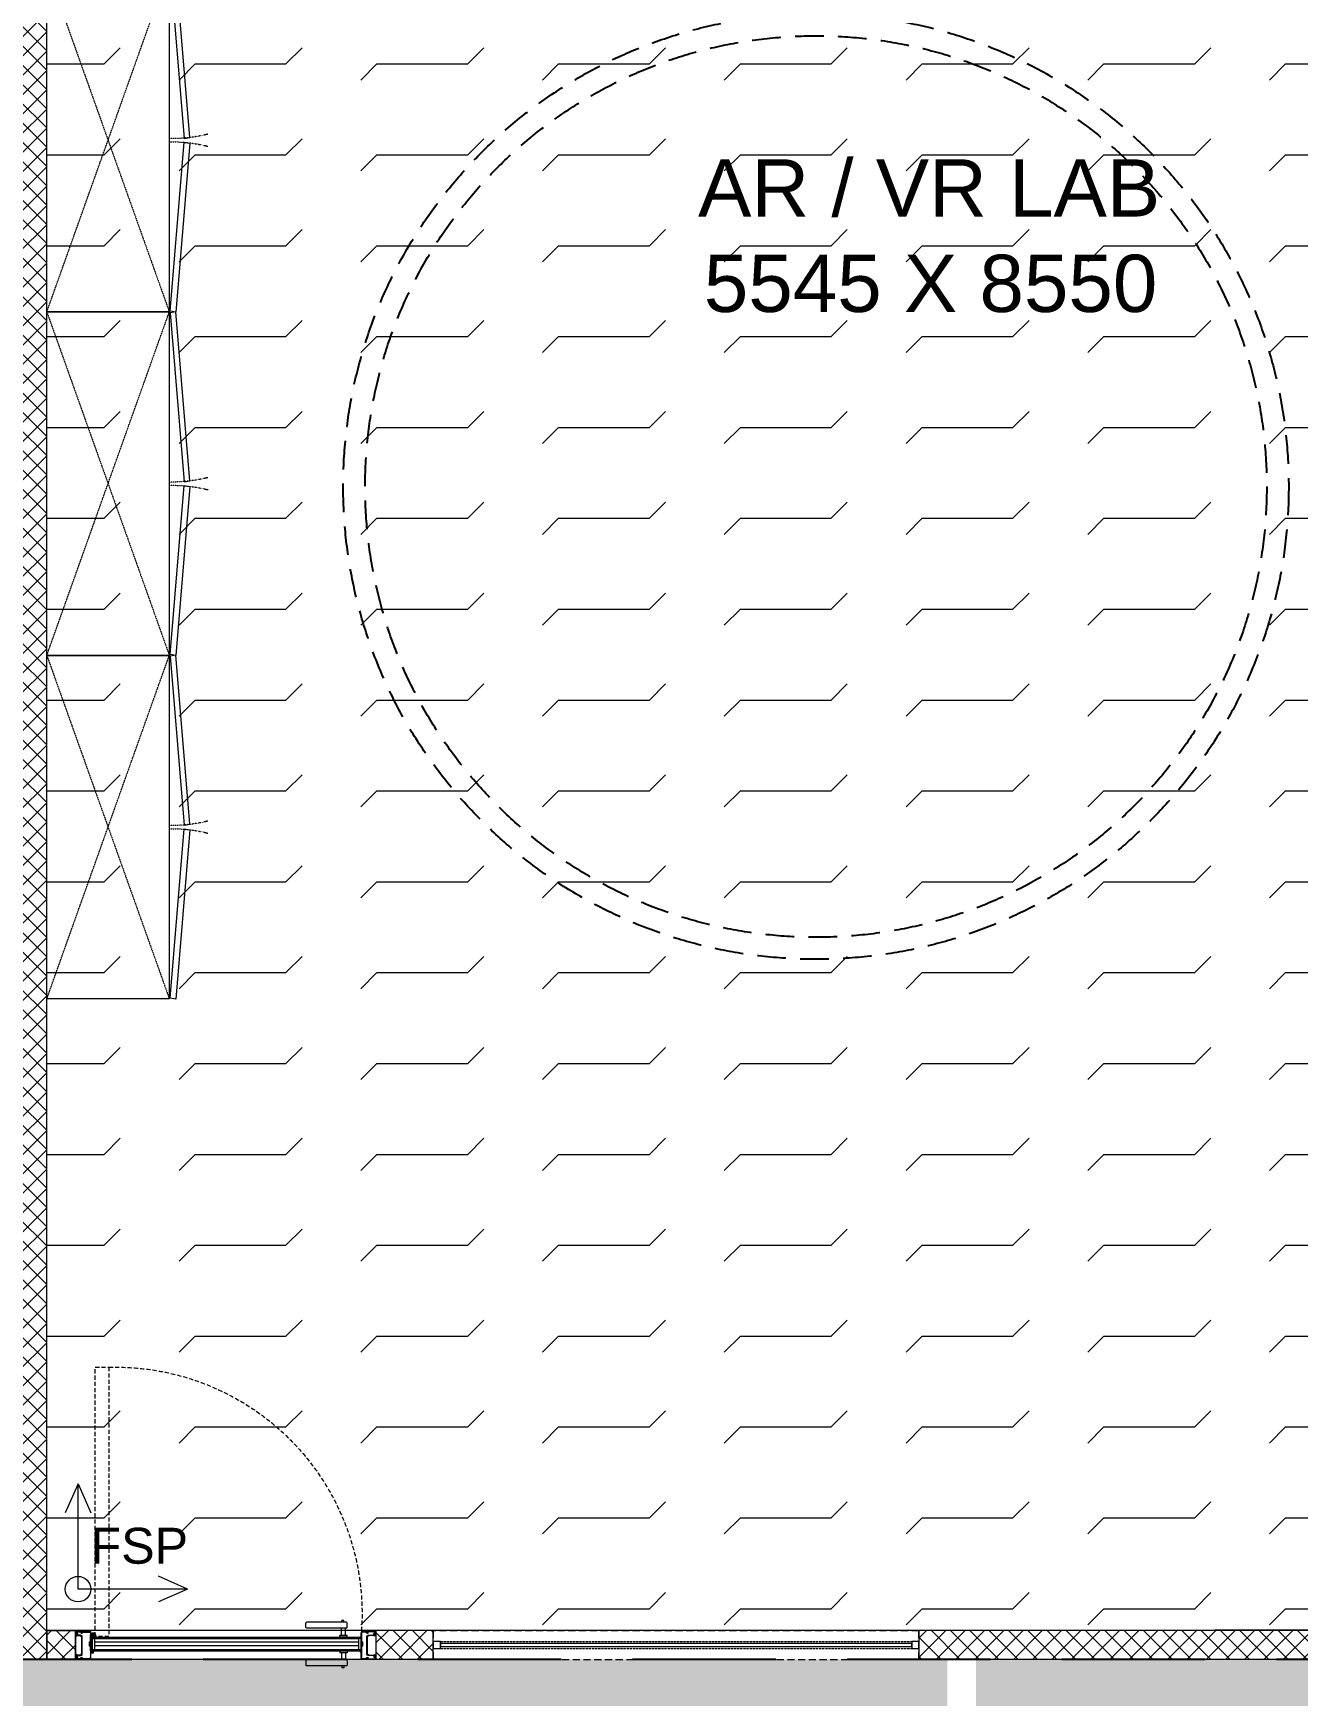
# Model space of a CAD drawing. Header units: millimetres. Extents: x 2335845 to 2509607, y 289014 to 361737.
# Drawn here: x 2386197 to 2390615, y 332884 to 338693 of the extents above; entities that cross this region are included whole.
import ezdxf

# ---------------------------------------------------------------- set-up
doc = ezdxf.new("R2010")
doc.units = ezdxf.units.MM
for name, pattern in [('DASHED', [0.75, 0.5, -0.25]), ('HIDDEN', [0.375, 0.25, -0.125]), ('HIDDEN2', [0.1875, 0.125, -0.0625])]:
    doc.linetypes.add(name, pattern=pattern)
for name, color, linetype, lineweight in [('1-fur', 8, 'Continuous', 0), ('A-DOOR-FULL', 40, 'Continuous', 18), ('A-FURN-MODULAR-', 6, 'Continuous', 9), ('AI-FURN', 7, 'Continuous', 20), ('AR_01_PARTITION FULL HT', 2, 'Continuous', 25), ('IN-DOOR', 8, 'Continuous', 0), ('IN-PRTN-FULL', 30, 'Continuous', 20), ('IN-PRTN-HATCH', 8, 'Continuous', 5), ('SWA- GLASS PARTITION', 8, 'Continuous', 5), ('SWA-GLASS', 140, 'Continuous', 9), ('SWA-METAL', 165, 'Continuous', 9), ('TOA-FL-CPT-1', 8, 'Continuous', 5), ('TOA-FL-CPT-5', 8, 'Continuous', 5), ('TOA-FL-FSP', 8, 'Continuous', 20)]:
    doc.layers.add(name, color=color, linetype=linetype, lineweight=lineweight)
doc.layers.add('FLOOR MARK', color=7, linetype='Continuous')
doc.layers.add('TEXT', color=250, linetype='Continuous')
doc.styles.add('ARIAL', font='arial.ttf')
doc.styles.get("Standard").update_dxf_attribs({"font": 'arial.ttf'})

# ---------------------------------------------------------------- blocks, each defined once
blk = doc.blocks.new('sdfff')
at = {"layer": 'AI-FURN', "color": 8, "linetype": 'HIDDEN', "ltscale": 0.1}
for p, q in [((1431068.8, 716788.7), (1429868.8, 716360.7)), ((1429868.8, 716788.7), (1431068.8, 716360.7))]:
    blk.add_line(p, q, dxfattribs=at)
at = {"layer": 'AI-FURN'}
blk.add_lwpolyline([(1431068.8, 716788.7), (1429868.8, 716788.7), (1429868.8, 716360.7), (1431068.8, 716360.7)], close=True, dxfattribs=at)
at = {"layer": 'AI-FURN', "color": 1}
for points in [[(1429871.5, 716358.3), (1430462.3, 716308.6), (1430458.9, 716288.9), (1429868.1, 716338.5)], [(1431066.2, 716358.3), (1430475.4, 716308.6), (1430478.8, 716288.9), (1431069.6, 716338.5)]]:
    blk.add_lwpolyline(points, close=True, dxfattribs=at)
at = {"layer": 'AI-FURN', "color": 8, "linetype": 'HIDDEN', "ltscale": 0.1}
for centre, start, end in [((1429935.1, 716353.1), 346.04236, 0.82722), ((1431002.6, 716353.1), 179.17278, 193.95764)]:
    blk.add_arc(centre, 528.2, start, end, dxfattribs=at)
blk = doc.blocks.new('A$C1A684713')
at = {"layer": 'TOA-FL-FSP', "color": 10, "linetype": 'Continuous', "elevation": 0}
for points in [[(0.91, 8.35), (0, 6.31)], [(0.91, 8.35), (0, 6.31)], [(0.91, 8.35), (1.82, 6.31)], [(0.91, 8.35), (1.82, 6.31)], [(8.65, 0.91), (0.91, 0.91), (0.91, 8.35)], [(8.65, 0.91), (6.61, 1.82)], [(8.65, 0.91), (6.61, 0)]]:
    blk.add_lwpolyline(points, dxfattribs=at)
at = {"layer": 'TOA-FL-FSP', "color": 10, "linetype": 'Continuous'}
blk.add_circle((0.91, 0.91, 0), 0.902, dxfattribs=at)
at = {"layer": 'TOA-FL-FSP', "color": 10, "insert": (1.79, 5.25, 0), "char_height": 2.542, "width": 4.6087, "attachment_point": 1, "style": 'ARIAL'}
blk.add_mtext('FSP', dxfattribs=at)
blk = doc.blocks.new('rub1')
at = {"lineweight": 20}
h = blk.add_hatch(color=8, dxfattribs=at)
h.paths.add_polyline_path([(285.1, 663.6), (284.4, 663.6, 0.06789), (284.3, 663.1), (284, 663.1), (284, 663.6), (283.7, 663.6), (283.7, 662.4), (284, 662.4), (284, 662.9), (284.3, 662.9, 0.066804), (284.4, 662.3), (285.1, 662.3, 0.299446), (285.5, 662.9), (285.5, 663.1, 0.299446)])
h.paths.add_polyline_path([(285.4, 663.1), (285.4, 662.9, -0.365226), (285, 662.5), (284.6, 662.5, -0.12053), (284.6, 663.5), (285, 663.5, -0.209232)], flags=16)
at = {"layer": '1-fur', "color": 8, "lineweight": 20}
for p, q in [((284.4, 663.6), (285.1, 663.6)), ((284.4, 662.3), (285.1, 662.3)), ((284.6, 663.5), (285, 663.5)), ((284.6, 662.5), (285, 662.5)), ((285.4, 663.1), (285.4, 662.9)), ((285.5, 663.1), (285.5, 662.9))]:
    blk.add_line(p, q, dxfattribs=at)
for points in [[(284, 662.9), (284, 662.4), (283.7, 662.4), (283.7, 663.6), (284, 663.6), (284, 663.1)], [(284.3, 663.1), (284, 663.1)], [(284, 662.9), (284.3, 662.9)]]:
    blk.add_lwpolyline(points, dxfattribs=at)
for centre, radius, start, end in [((286.3, 663), 1.99, 160.4255, 175.9608), ((286.3, 663), 1.99, 182.636, 197.9236), ((286.5, 663), 1.99, 165.4708, 192.9616), ((284.8, 662.9), 0.623, 16.2565, 63.5269), ((285, 662.9), 0.413, 282.3178, 2.5719), ((284.9, 663), 0.623, 3.1317, 69.8122), ((284.9, 662.9), 0.623, 290.1878, 356.8683)]:
    blk.add_arc(centre, radius, start, end, dxfattribs=at)
blk = doc.blocks.new('*U695')
at = {"layer": 'IN-DOOR', "color": 8, "ltscale": 2}
for p, q in [((-32.56, 3.81), (-32.56, 4.31)), ((-32.45, 4.42), (-27.72, 4.42)), ((-32.13, 4.42), (-32.13, 4.64)), ((-32.13, 4.64), (-31.89, 4.64)), ((-31.89, 4.42), (-31.89, 4.64)), ((-27.61, 3.81), (-27.61, 4.31)), ((-36, 3.3), (-36, 0)), ((-36, 3.29), (-36, 2.86)), ((-34.92, 3.3), (-35.99, 3.3)), ((-35.98, 2.84), (-35.92, 2.84)), ((-35.96, 3.17), (-35.96, 3.25)), ((-35.95, 3.26), (-34.97, 3.26)), ((-35.91, 2.83), (-35.91, 2.79)), ((-35.9, 2.78), (-35.83, 2.76)), ((-35.82, 2.77), (-35.86, 2.83)), ((-35.85, 2.84), (-35.11, 2.84)), ((-35.09, 2.88), (-35.81, 2.88)), ((-35.09, 2.82), (-35.11, 2.77)), ((-35.09, 2.76), (-34.98, 2.76)), ((-35.04, 2.83), (-35.04, 2.83)), ((-34.93, 2.81), (-35.02, 2.81)), ((-34.96, 3.25), (-34.96, 3.2)), ((-34.96, 2.74), (-34.96, 1.81)), ((-34.94, 3.18), (-34.94, 3.18)), ((-34.91, 3.21), (-34.91, 3.29)), ((-34.91, 0.51), (-34.91, 2.79)), ((-32.56, 2.62), (-32.56, 2.84)), ((-32.56, 2.84), (-31.66, 2.84)), ((-32.56, 2.62), (-31.66, 2.62)), ((-32.45, 3.7), (-27.72, 3.7)), ((-32.34, 2.84), (-32.34, 3.7)), ((-31.87, 2.84), (-31.87, 3.7)), ((-31.66, 2.62), (-31.66, 2.84)), ((-0.79, 3.21), (-0.79, 3.29)), ((-0.79, 0.51), (-0.79, 2.79)), ((-0.78, 3.3), (-0.01, 3.3)), ((-0.77, 2.81), (-0.68, 2.81)), ((-0.76, 3.18), (-0.76, 3.18)), ((-0.75, 3.25), (-0.75, 3.2)), ((-0.74, 2.74), (-0.74, 1.81)), ((-0.05, 3.26), (-0.73, 3.26)), ((-0.61, 2.76), (-0.72, 2.76)), ((-0.67, 2.83), (-0.67, 2.83)), ((-0.62, 2.82), (-0.59, 2.77)), ((-0.61, 2.88), (-0.19, 2.88)), ((-0.15, 2.84), (-0.6, 2.84)), ((-0.18, 2.77), (-0.14, 2.83)), ((-0.1, 2.78), (-0.17, 2.76)), ((-0.09, 2.83), (-0.09, 2.79)), ((-0.02, 2.84), (-0.08, 2.84)), ((-0.04, 3.17), (-0.04, 3.25)), ((0, 3.3), (0, 0)), ((0, 3.29), (0, 2.86)), ((-36, 0.44), (-36, 0.01)), ((-35.99, 0), (-34.92, 0)), ((-35.92, 0.46), (-35.98, 0.46)), ((-35.96, 0.05), (-35.96, 0.13)), ((-34.97, 0.04), (-35.95, 0.04)), ((-35.91, 0.5), (-35.91, 0.47)), ((-35.83, 0.54), (-35.9, 0.51)), ((-35.86, 0.47), (-35.82, 0.53)), ((-35.11, 0.46), (-35.85, 0.46)), ((-35.81, 0.42), (-35.09, 0.42)), ((-35.11, 0.52), (-35.09, 0.48)), ((-34.98, 0.54), (-35.09, 0.54)), ((-35.04, 0.47), (-35.04, 0.47)), ((-35.03, 0.2), (-35.03, 0.14)), ((-35.02, 0.49), (-34.93, 0.49)), ((-35.01, 0.22), (-35.01, 0.22)), ((-35.01, 0.12), (-34.93, 0.12)), ((-34.98, 0.18), (-34.99, 0.2)), ((-34.96, 1.81), (-34.97, 1.8)), ((-34.97, 1.8), (-34.96, 1.79)), ((-34.96, 1.79), (-34.96, 0.56)), ((-34.93, 0.16), (-34.96, 0.16)), ((-34.96, 0.1), (-34.96, 0.05)), ((-34.94, 0.12), (-34.94, 0.12)), ((-34.88, 0.19), (-34.92, 0.17)), ((-34.91, 0.1), (-34.91, 0.02)), ((-34.91, 0.01), (-34.91, 0.09)), ((-34.89, 0), (-34.2, 0)), ((-34.87, 0.08), (-34.85, 0.18)), ((-34.83, 0.06), (-34.85, 0.06)), ((-34.81, 0.05), (-34.82, 0.07)), ((-34.79, 0.07), (-34.8, 0.05)), ((-34.3, 0.06), (-34.77, 0.06)), ((-34.2, 0.81), (-34.2, 0)), ((-32.56, 0.98), (-32.56, 0.77)), ((-32.56, 0.98), (-31.66, 0.98)), ((-32.56, 0.77), (-31.66, 0.77)), ((-32.34, 0.77), (-32.34, -0.1)), ((-31.87, 0.77), (-31.87, -0.1)), ((-31.66, 0.98), (-31.66, 0.77)), ((-1.8, 0), (-1.8, 0.1)), ((-0.81, 0), (-1.8, 0)), ((-1.76, 0.06), (-1.65, 0.06)), ((-1.63, 0.07), (-1.62, 0.05)), ((-1.61, 0.05), (-0.88, 0.07)), ((-0.87, 0.06), (-0.86, 0.06)), ((-0.84, 0.08), (-0.85, 0.18)), ((-0.82, 0.19), (-0.79, 0.17)), ((-0.79, 0.1), (-0.79, 0.02)), ((-0.79, 0.01), (-0.79, 0.09)), ((-0.78, 0.16), (-0.74, 0.16)), ((-0.01, 0), (-0.78, 0)), ((-0.68, 0.49), (-0.77, 0.49)), ((-0.69, 0.12), (-0.77, 0.12)), ((-0.76, 0.12), (-0.76, 0.12)), ((-0.75, 0.1), (-0.75, 0.05)), ((-0.74, 1.81), (-0.73, 1.8)), ((-0.73, 1.8), (-0.74, 1.79)), ((-0.74, 1.79), (-0.74, 0.56)), ((-0.73, 0.04), (-0.05, 0.04)), ((-0.72, 0.54), (-0.62, 0.54)), ((-0.72, 0.18), (-0.71, 0.2)), ((-0.69, 0.22), (-0.69, 0.22)), ((-0.68, 0.2), (-0.68, 0.14)), ((-0.67, 0.47), (-0.67, 0.47)), ((-0.6, 0.52), (-0.62, 0.48)), ((-0.19, 0.42), (-0.61, 0.42)), ((-0.6, 0.46), (-0.15, 0.46)), ((-0.14, 0.47), (-0.18, 0.53)), ((-0.17, 0.54), (-0.1, 0.51)), ((-0.09, 0.5), (-0.09, 0.47)), ((-0.08, 0.46), (-0.02, 0.46)), ((-0.04, 0.05), (-0.04, 0.13)), ((0, 0.44), (0, 0.01)), ((-32.56, -0.21), (-32.56, -0.71)), ((-32.45, -0.1), (-27.72, -0.1)), ((-32.45, -0.82), (-27.72, -0.82)), ((-32.13, -0.82), (-32.13, -1.03)), ((-32.13, -1.03), (-31.89, -1.03)), ((-31.89, -0.82), (-31.89, -1.03)), ((-27.61, -0.21), (-27.61, -0.71))]:
    blk.add_line(p, q, dxfattribs=at)
at = {"layer": 'IN-DOOR', "color": 8, "ltscale": 3}
for p, q in [((-35.03, 3.16), (-35.03, 3.09)), ((-34.93, 3.18), (-35.01, 3.18)), ((-35.01, 3.08), (-35.01, 3.08)), ((-35, 3.09), (-34.98, 3.12)), ((-34.96, 3.13), (-34.93, 3.13)), ((-34.92, 3.13), (-34.9, 3.11)), ((-34.91, 3.28), (-34.91, 3.2)), ((-34.21, 3.3), (-34.89, 3.3)), ((-34.87, 3.12), (-34.87, 3.22)), ((-34.85, 3.24), (-34.83, 3.24)), ((-34.82, 3.23), (-34.81, 3.24)), ((-34.8, 3.24), (-34.79, 3.23)), ((-34.77, 3.24), (-34.3, 3.24)), ((-34.4, 2.03), (-34.4, 1.57)), ((-34.3, 2.07), (-34.36, 2.07)), ((-34.31, 2), (-34.23, 1.98)), ((-34.26, 2.56), (-34.27, 2.55)), ((-34.27, 2.55), (-34.26, 2.54)), ((-34.26, 3.2), (-34.26, 2.56)), ((-34.26, 2.54), (-34.26, 2.11)), ((-34.21, 2), (-34.21, 3.14)), ((-34.21, 0.91), (-34.21, 2.7)), ((-1.85, 2), (-1.85, 3.3)), ((-1.85, 3.3), (-0.81, 3.3)), ((-1.85, 0.91), (-1.85, 2.86)), ((-1.75, 2), (-1.83, 1.98)), ((-1.8, 3.2), (-1.8, 3.17)), ((-1.8, 3.17), (-1.79, 3.16)), ((-1.79, 3.16), (-1.8, 3.15)), ((-1.8, 3.15), (-1.8, 2.11)), ((-1.65, 3.24), (-1.76, 3.24)), ((-1.76, 2.07), (-1.7, 2.07)), ((-1.66, 2.03), (-1.66, 1.57)), ((-1.62, 3.24), (-1.63, 3.23)), ((-0.88, 3.23), (-1.61, 3.24)), ((-0.86, 3.24), (-0.87, 3.24)), ((-0.84, 3.12), (-0.84, 3.22)), ((-0.79, 3.13), (-0.81, 3.11)), ((-0.79, 3.28), (-0.79, 3.2)), ((-0.74, 3.13), (-0.78, 3.13)), ((-0.77, 3.18), (-0.69, 3.18)), ((-0.71, 3.09), (-0.72, 3.12)), ((-0.69, 3.08), (-0.7, 3.08)), ((-0.68, 3.16), (-0.68, 3.09)), ((-34.35, 1.53), (-34.3, 1.53)), ((-34.34, 1.83), (-34.34, 1.99)), ((-34.34, 1.61), (-34.34, 1.77)), ((-34.23, 1.62), (-34.31, 1.6)), ((-34.27, 1.04), (-34.28, 1.03)), ((-34.28, 1.01), (-34.27, 1)), ((-34.26, 1.49), (-34.26, 1.05)), ((-34.26, 0.99), (-34.26, 0.1)), ((-34.21, 0.82), (-34.21, 0.85)), ((-34.17, 0.89), (-34.2, 0.9)), ((-34.2, 0.86), (-34.17, 0.84)), ((-2.16, 0.77), (-2.16, 0.88)), ((-2.14, 0.9), (-2.08, 0.88)), ((-1.8, 0.75), (-2.14, 0.75)), ((-2.11, 0.85), (-2.11, 0.82)), ((-2.08, 0.84), (-2.1, 0.86)), ((-2.1, 0.81), (-1.86, 0.81)), ((-1.89, 0.89), (-1.86, 0.9)), ((-1.86, 0.86), (-1.89, 0.84)), ((-1.85, 0.82), (-1.85, 0.85)), ((-1.83, 1.62), (-1.75, 1.6)), ((-1.8, 1.49), (-1.8, 1.05)), ((-1.8, 0.99), (-1.8, 0.1)), ((-1.79, 1.04), (-1.79, 1.03)), ((-1.79, 1.01), (-1.79, 1)), ((-1.71, 1.53), (-1.76, 1.53)), ((-1.72, 1.83), (-1.72, 1.99)), ((-1.72, 1.61), (-1.72, 1.77))]:
    blk.add_line(p, q, dxfattribs=at)
at = {"layer": 'IN-DOOR', "color": 8, "linetype": 'DASHED'}
blk.add_lwpolyline([(-2.36, 2.73), (-2.36, 34.98), (-4, 34.98), (-4, 2.73)], close=True, dxfattribs=at)
at = {"layer": 'IN-DOOR', "color": 8}
for points in [[(-2.07, 2.62), (-34.21, 2.62), (-34.21, 2.49), (-2.07, 2.49)], [(-2.07, 2.49), (-33.9, 2.49), (-33.9, 1.11), (-2.07, 1.11)], [(-2.07, 0.98), (-34.21, 0.98), (-34.21, 1.11), (-2.07, 1.11)]]:
    blk.add_lwpolyline(points, dxfattribs=at)
for points in [[(-34.21, 2.49), (-33.9, 2.49), (-33.9, 1.11), (-34.21, 1.11)], [(-1.96, 2.49), (-2.28, 2.49), (-2.28, 1.11), (-1.96, 1.11)]]:
    blk.add_lwpolyline(points, close=True, dxfattribs=at)
at = {"layer": 'IN-DOOR', "color": 5}
for points in [[(-33.9, 2.02), (-2.28, 2.02)], [(-33.9, 1.58), (-2.28, 1.58)]]:
    blk.add_lwpolyline(points, dxfattribs=at)
at = {"layer": 'IN-DOOR', "color": 8, "linetype": 'Continuous', "lineweight": 25}
for points in [[(-1.95, 0.99), (-1.86, 0.99, 0.414214), (-1.85, 1), (-1.85, 2.87, 3.112272), (-2.02, 2.63, -0.513651), (-1.96, 2.59), (-1.96, 1, 0.414214)], [(-2.24, 2.77, 0.414214), (-2.22, 2.77), (-2.2, 2.77, 0.307235), (-2.05, 2.75), (-2.03, 2.73, 0.414214), (-2.02, 2.73), (-1.95, 2.81, 0.414214), (-1.96, 2.82), (-1.97, 2.84, 0.307235), (-2.02, 2.98), (-2.02, 3.01, 0.414214), (-2.03, 3.02), (-2.13, 3.04, 0.414214), (-2.14, 3.03), (-2.14, 3.01, 0.307235), (-2.24, 2.89), (-2.26, 2.88, 0.414214), (-2.27, 2.87)]]:
    blk.add_lwpolyline(points, format="xyb", close=True, dxfattribs=at)
at = {"layer": 'IN-DOOR', "color": 8, "linetype": 'DASHED'}
blk.add_arc((-4.8, 5.45), 29.53, 88.4446, 185.2074, dxfattribs=at)
at = {"layer": 'IN-DOOR', "color": 8, "ltscale": 2}
for centre, radius, start, end in [((-32.45, 4.31), 0.108, 90, 180), ((-27.72, 4.31), 0.108, 360, 90), ((-35.99, 3.29), 0.0108, 90, 180), ((-35.98, 2.86), 0.018, 180, 270), ((-35.95, 3.25), 0.0108, 90, 180), ((-35.93, 3.17), 0.0288, 180, 293.5782), ((-35.84, 2.8), 0.353, 84.9915, 103.4121), ((-35.92, 2.83), 0.0108, 360, 90), ((-35.9, 2.79), 0.0108, 180, 250), ((-35.82, 3.04), 0.0648, 81.2602, 348.7398), ((-35.85, 2.83), 0.0108, 90, 200), ((-35.81, 2.91), 0.0288, 115.8419, 270), ((-35.83, 2.77), 0.0108, 250, 20), ((-35.81, 3.13), 0.0252, 261.2602, 81.2602), ((-35.88, 3.13), 0.204, 286.1738, 325.757), ((-35.74, 3.02), 0.0252, 348.7398, 168.7398), ((-35.11, 2.82), 0.018, 360, 90), ((-35.09, 2.77), 0.018, 180, 270), ((-35.09, 2.83), 0.054, 360, 90), ((-35.02, 2.83), 0.018, 180, 270), ((-34.98, 2.74), 0.018, 360, 90), ((-34.97, 3.25), 0.0108, 360, 90), ((-34.94, 3.2), 0.018, 180, 270), ((-34.94, 3.21), 0.0288, 270, 360), ((-34.93, 2.79), 0.018, 360, 90), ((-34.92, 3.29), 0.0108, 360, 90), ((-32.45, 3.81), 0.108, 180, 270), ((-27.72, 3.81), 0.108, 270, 360), ((-0.78, 3.29), 0.0108, 90, 180), ((-0.76, 3.21), 0.0288, 180, 270), ((-0.77, 2.79), 0.018, 90, 180), ((-0.76, 3.2), 0.018, 270, 360), ((-0.73, 3.25), 0.0108, 90, 180), ((-0.72, 2.74), 0.018, 90, 180), ((-0.68, 2.83), 0.018, 270, 360), ((-0.61, 2.83), 0.054, 90, 180), ((-0.6, 2.82), 0.018, 90, 180), ((-0.61, 2.77), 0.018, 270, 360), ((-0.26, 3.02), 0.0252, 11.2602, 191.2602), ((-0.12, 3.13), 0.204, 214.243, 253.8262), ((-0.18, 3.04), 0.0648, 191.2602, 98.7398), ((-0.19, 3.13), 0.0252, 98.7398, 278.7398), ((-0.16, 2.8), 0.353, 76.5878, 95.0085), ((-0.19, 2.91), 0.0288, 270, 64.158), ((-0.17, 2.77), 0.0108, 160, 290), ((-0.15, 2.83), 0.0108, 340, 90), ((-0.1, 2.79), 0.0108, 290, 360), ((-0.08, 2.83), 0.0108, 90, 180), ((-0.07, 3.17), 0.0288, 246.4218, 360), ((-0.05, 3.25), 0.0108, 360, 90), ((-0.02, 2.86), 0.018, 270, 360), ((-0.01, 3.29), 0.0108, 360, 90), ((-35.98, 0.44), 0.018, 90, 180), ((-35.99, 0.01), 0.0108, 180, 270), ((-35.93, 0.13), 0.0288, 66.4218, 180), ((-35.95, 0.05), 0.0108, 180, 270), ((-35.92, 0.47), 0.0108, 270, 360), ((-35.85, 0.41), 0.27, 254.6491, 275.7262), ((-35.9, 0.5), 0.0108, 110, 180), ((-35.84, 0.26), 0.0648, 11.2602, 278.7398), ((-35.85, 0.47), 0.0108, 160, 270), ((-35.81, 0.39), 0.0288, 90, 244.158), ((-35.83, 0.53), 0.0108, 340, 110), ((-35.83, 0.17), 0.0252, 278.7398, 98.7398), ((-35.88, 0.2), 0.173, 28.706, 71.7459), ((-35.75, 0.28), 0.0252, 191.2602, 11.2602), ((-35.09, 0.52), 0.018, 90, 180), ((-35.11, 0.48), 0.018, 270, 360), ((-35.09, 0.47), 0.054, 270, 360), ((-35.02, 0.47), 0.018, 90, 180), ((-35.01, 0.2), 0.018, 90, 180), ((-35.01, 0.14), 0.018, 180, 270), ((-35.01, 0.2), 0.018, 360, 90), ((-34.98, 0.56), 0.018, 270, 360), ((-34.96, 0.18), 0.018, 180, 270), ((-34.97, 0.05), 0.0108, 270, 360), ((-34.94, 0.1), 0.018, 90, 180), ((-34.94, 0.09), 0.0288, 360, 90), ((-34.93, 0.51), 0.018, 270, 360), ((-34.93, 0.18), 0.018, 270, 315), ((-34.93, 0.1), 0.018, 360, 90), ((-34.92, 0.01), 0.0108, 270, 360), ((-34.89, 0.02), 0.018, 180, 270), ((-34.87, 0.18), 0.018, 360, 135), ((-34.85, 0.08), 0.018, 180, 270), ((-34.83, 0.08), 0.018, 270, 315), ((-34.8, 0.04), 0.0108, 45, 135), ((-34.77, 0.08), 0.018, 225, 270), ((-34.3, 0.1), 0.036, 270, 360), ((-1.76, 0.1), 0.036, 180, 270), ((-1.65, 0.08), 0.018, 270, 315), ((-1.62, 0.04), 0.0108, 45, 135), ((-0.87, 0.08), 0.018, 225, 270), ((-0.86, 0.08), 0.018, 270, 360), ((-0.84, 0.18), 0.018, 45, 180), ((-0.81, 0.02), 0.018, 270, 360), ((-0.77, 0.51), 0.018, 180, 270), ((-0.78, 0.18), 0.018, 225, 270), ((-0.76, 0.09), 0.0288, 90, 180), ((-0.77, 0.1), 0.018, 90, 180), ((-0.78, 0.01), 0.0108, 180, 270), ((-0.76, 0.1), 0.018, 360, 90), ((-0.73, 0.05), 0.0108, 180, 270), ((-0.72, 0.56), 0.018, 180, 270), ((-0.74, 0.18), 0.018, 270, 360), ((-0.69, 0.2), 0.018, 90, 180), ((-0.69, 0.2), 0.018, 360, 90), ((-0.69, 0.14), 0.018, 270, 360), ((-0.68, 0.47), 0.018, 360, 90), ((-0.61, 0.47), 0.054, 180, 270), ((-0.62, 0.52), 0.018, 360, 90), ((-0.6, 0.48), 0.018, 180, 270), ((-0.12, 0.2), 0.173, 108.254, 151.294), ((-0.25, 0.28), 0.0252, 168.7398, 348.7398), ((-0.16, 0.26), 0.0648, 261.2602, 168.7398), ((-0.17, 0.17), 0.0252, 81.2602, 261.2602), ((-0.19, 0.39), 0.0288, 295.8419, 90), ((-0.17, 0.53), 0.0108, 70, 200), ((-0.15, 0.41), 0.27, 264.2737, 285.3508), ((-0.15, 0.47), 0.0108, 270, 20), ((-0.1, 0.5), 0.0108, 360, 70), ((-0.08, 0.47), 0.0108, 180, 270), ((-0.07, 0.13), 0.0288, 360, 113.5782), ((-0.05, 0.05), 0.0108, 270, 360), ((-0.02, 0.44), 0.018, 360, 90), ((-0.01, 0.01), 0.0108, 270, 360), ((-32.45, -0.21), 0.108, 90, 180), ((-32.45, -0.71), 0.108, 180, 270), ((-27.72, -0.21), 0.108, 360, 90), ((-27.72, -0.71), 0.108, 270, 360)]:
    blk.add_arc(centre, radius, start, end, dxfattribs=at)
at = {"layer": 'IN-DOOR', "color": 8, "ltscale": 3}
for centre, radius, start, end in [((-35.01, 3.16), 0.018, 90, 180), ((-35.01, 3.09), 0.018, 180, 270), ((-35.01, 3.09), 0.0126, 277.0353, 26.015), ((-34.96, 3.12), 0.018, 90, 180), ((-34.93, 3.2), 0.018, 270, 360), ((-34.93, 3.12), 0.018, 45, 90), ((-34.89, 3.28), 0.018, 90, 180), ((-34.88, 3.12), 0.018, 225, 360), ((-34.85, 3.22), 0.018, 90, 180), ((-34.83, 3.22), 0.018, 45, 90), ((-34.8, 3.25), 0.0108, 225, 315), ((-34.77, 3.22), 0.018, 90, 135), ((-34.36, 2.03), 0.036, 90, 180), ((-34.32, 1.99), 0.018, 75.8258, 180), ((-34.3, 3.2), 0.036, 360, 90), ((-34.3, 2.11), 0.036, 270, 360), ((-34.23, 2), 0.018, 255.8258, 360), ((-1.83, 2), 0.018, 180, 284.1742), ((-1.76, 3.2), 0.036, 90, 180), ((-1.76, 2.11), 0.036, 180, 270), ((-1.74, 1.99), 0.018, 360, 104.1742), ((-1.7, 2.03), 0.036, 360, 90), ((-1.65, 3.22), 0.018, 45, 90), ((-1.62, 3.25), 0.0108, 225, 315), ((-0.87, 3.22), 0.018, 90, 135), ((-0.86, 3.22), 0.018, 360, 90), ((-0.82, 3.12), 0.018, 180, 315), ((-0.81, 3.28), 0.018, 360, 90), ((-0.77, 3.2), 0.018, 180, 270), ((-0.78, 3.12), 0.018, 90, 135), ((-0.74, 3.12), 0.018, 360, 90), ((-0.7, 3.09), 0.0126, 153.985, 262.9647), ((-0.69, 3.16), 0.018, 360, 90), ((-0.69, 3.09), 0.018, 270, 360), ((-34.35, 1.58), 0.0452, 191.7193, 271.6001), ((-34.33, 1.8), 0.018, 134.427, 225.573), ((-34.35, 1.83), 0.018, 314.427, 360), ((-34.35, 1.77), 0.018, 360, 45.573), ((-34.32, 1.61), 0.018, 180, 284.1742), ((-34.3, 1.49), 0.036, 360, 90), ((-34.27, 1.02), 0.0108, 135, 225), ((-34.28, 1.05), 0.018, 315, 360), ((-34.28, 0.99), 0.018, 360, 45), ((-34.23, 1.6), 0.018, 360, 104.1742), ((-34.2, 0.91), 0.0108, 180, 270), ((-34.2, 0.85), 0.0108, 90, 180), ((-34.2, 0.82), 0.0108, 180, 270), ((-34.17, 0.86), 0.0216, 270, 90), ((-2.14, 0.88), 0.018, 90, 180), ((-2.14, 0.77), 0.018, 180, 270), ((-2.1, 0.85), 0.0108, 90, 180), ((-2.1, 0.82), 0.0108, 180, 270), ((-2.08, 0.86), 0.0216, 270, 90), ((-1.89, 0.86), 0.0216, 90, 270), ((-1.86, 0.91), 0.0108, 270, 360), ((-1.86, 0.85), 0.0108, 360, 90), ((-1.86, 0.82), 0.0108, 270, 360), ((-1.83, 1.6), 0.018, 75.8258, 180), ((-1.76, 1.49), 0.036, 90, 180), ((-1.78, 1.05), 0.018, 180, 225), ((-1.78, 0.99), 0.018, 135, 180), ((-1.79, 1.02), 0.0108, 315, 45), ((-1.74, 1.61), 0.018, 255.8258, 360), ((-1.71, 1.83), 0.018, 180, 225.573), ((-1.73, 1.8), 0.018, 314.427, 45.573), ((-1.71, 1.77), 0.018, 134.427, 180), ((-1.71, 1.58), 0.0452, 268.3999, 348.2806)]:
    blk.add_arc(centre, radius, start, end, dxfattribs=at)
at = {"layer": 'IN-DOOR', "color": 8, "lineweight": 20, "extrusion": (0, 0, -1), "xscale": 0.1118615642299428, "yscale": 0.1118615642299428, "zscale": -0.1118615642299429, "rotation": 90.00002373157199}
blk.add_blockref('rub1', (76.13, -30.93), dxfattribs=at)
blk = doc.blocks.new('*U715')
at = {"layer": 'IN-PRTN-HATCH'}
h = blk.add_hatch(dxfattribs=at)
h.set_pattern_fill('ANSI37', color=256, scale=15)
h.set_pattern_definition([(45, (4289.046, -9e-11), (-33.67596, 33.67596), []), (135, (4289.046, -9e-11), (-33.67596, -33.67596), [])])
h.paths.add_polyline_path([(-103887.4, -39967.2), (-95385.9, -39967.2), (-95385.9, -39867.2), (-103887.4, -39867.2)])
at = {"layer": 'IN-PRTN-FULL', "elevation": 0}
blk.add_lwpolyline([(-103887.4, -39967.2), (-95385.9, -39967.2), (-95385.9, -39867.2), (-103887.4, -39867.2)], close=True, dxfattribs=at)
blk = doc.blocks.new('*U716')
at = {"layer": 'IN-PRTN-HATCH'}
h = blk.add_hatch(dxfattribs=at)
h.set_pattern_fill('ANSI37', color=256, scale=15)
h.set_pattern_definition([(45, (3108.307, -1e-10), (-33.67596, 33.67596), []), (135, (3108.307, -1e-10), (-33.67596, -33.67596), [])])
h.paths.add_polyline_path([(-100277, -39967.2), (-100177, -39967.2), (-100177, -39867.2), (-100277, -39867.2)])
at = {"layer": 'IN-PRTN-FULL', "elevation": 0}
blk.add_lwpolyline([(-100277, -39967.2), (-100177, -39967.2), (-100177, -39867.2), (-100277, -39867.2)], close=True, dxfattribs=at)
blk = doc.blocks.new('*U702')
at = {"layer": 'IN-PRTN-HATCH'}
h = blk.add_hatch(dxfattribs=at)
h.set_pattern_fill('ANSI37', color=256, scale=15)
h.set_pattern_definition([(45, (3008.307, -9e-11), (-33.67596, 33.67596), []), (135, (3008.307, -9e-11), (-33.67596, -33.67596), [])])
h.paths.add_polyline_path([(-100377, -39967.2), (-100177, -39967.2), (-100177, -39867.2), (-100377, -39867.2)])
at = {"layer": 'IN-PRTN-FULL', "elevation": 0}
blk.add_lwpolyline([(-100377, -39967.2), (-100177, -39967.2), (-100177, -39867.2), (-100377, -39867.2)], close=True, dxfattribs=at)
blk = doc.blocks.new('*U874')
at = {"layer": 'SWA- GLASS PARTITION', "linetype": 'HIDDEN2', "ltscale": 200, "elevation": 0}
blk.add_lwpolyline([(115156.4, -163313), (116853.2, -163312.9), (116853.2, -163412.9), (115156.4, -163413)], close=True, dxfattribs=at)
at = {"layer": 'SWA-GLASS', "color": 4, "elevation": 0}
blk.add_lwpolyline([(116828.2, -163357.9), (116828.2, -163367.9), (115181.4, -163368), (115181.4, -163358)], close=True, dxfattribs=at)
at = {"layer": 'SWA-METAL', "color": 8, "linetype": 'HIDDEN'}
for p, q in [((115181.4, -163350.5, 0), (116828.2, -163350.4, 0)), ((115181.4, -163375.4, 0), (116828.2, -163375.4, 0))]:
    blk.add_line(p, q, dxfattribs=at)
at = {"layer": 'SWA-METAL', "elevation": 0}
for points in [[(115156.4, -163350.5), (115181.4, -163350.5), (115181.4, -163375.5), (115156.4, -163375.5)], [(116828.2, -163350.4), (116853.2, -163350.4), (116853.2, -163375.4), (116828.2, -163375.4)]]:
    blk.add_lwpolyline(points, close=True, dxfattribs=at)
blk = doc.blocks.new('*U875')
at = {"layer": 'IN-PRTN-HATCH'}
h = blk.add_hatch(dxfattribs=at)
h.set_pattern_fill('ANSI37', color=256, scale=15)
h.set_pattern_definition([(45, (858.39, -3e-11), (-33.67596, 33.67596), []), (135, (858.39, -3e-11), (-33.67596, -33.67596), [])])
h.paths.add_polyline_path([(-102602, -39967.2), (-100102, -39967.2), (-100102, -39867.2), (-102602, -39867.2)])
at = {"layer": 'IN-PRTN-FULL', "elevation": 0}
blk.add_lwpolyline([(-102602, -39967.2), (-100102, -39967.2), (-100102, -39867.2), (-102602, -39867.2)], close=True, dxfattribs=at)

msp = doc.modelspace()

# ---------------------------------------------------------------- hatches: boundary and pattern name
at = {"layer": 'TOA-FL-CPT-1', "true_color": 0xc7c8ca}
h = msp.add_hatch(dxfattribs=at)
h.set_pattern_fill('AR-PARQ1', color=9, scale=3)
h.set_pattern_definition([(90, (54538.6, -6708.4), (-914.4, 914.4), [914.4, -914.4]), (90, (54691, -6708.4), (-914.4, 914.4), [914.4, -914.4]), (90, (54843.4, -6708.4), (-914.4, 914.4), [914.4, -914.4]), (90, (54995.8, -6708.4), (-914.4, 914.4), [914.4, -914.4]), (90, (55148.2, -6708.4), (-914.4, 914.4), [914.4, -914.4]), (90, (55300.6, -6708.4), (-914.4, 914.4), [914.4, -914.4]), (90, (55453, -6708.4), (-914.4, 914.4), [914.4, -914.4]), (0, (54538.6, -5794), (914.4, -914.4), [914.4, -914.4]), (0, (54538.6, -5641.6), (914.4, -914.4), [914.4, -914.4]), (0, (54538.6, -5489.2), (914.4, -914.4), [914.4, -914.4]), (0, (54538.6, -5336.8), (914.4, -914.4), [914.4, -914.4]), (0, (54538.6, -5184.4), (914.4, -914.4), [914.4, -914.4]), (0, (54538.6, -5032), (914.4, -914.4), [914.4, -914.4]), (0, (54538.6, -4879.6), (914.4, -914.4), [914.4, -914.4])])
h.paths.add_polyline_path([(2344950.518, 323601.624), (2348044.691, 323601.624), (2348044.691, 308801.624), (2344978.375, 308801.624), (2344983.023, 307001.553), (2351045.878, 307001.608), (2351044.683, 304701.624), (2350244.683, 304670.094), (2350244.683, 294701.624), (2352811.835, 294701.622), (2352811.821, 307001.631), (2405044.683, 307005.059), (2405044.683, 327701.624), (2410595.745, 327701.624), (2410609.803, 329501.624), (2408605.34, 329501.624), (2411484.683, 335301.624), (2408440.262, 335301.624), (2406365.488, 331122.307), (2403244.678, 328001.969), (2403244.795, 325600.805), (2384290.648, 325598.809), (2384290.648, 323607.372), (2375885.176, 323603.528), (2375861.465, 325602.978), (2360226.195, 325602.091), (2360226.052, 334601.937), (2375945.229, 334602.179), (2375945.229, 331031.373), (2376972.789, 331510.903), (2389391.537, 331510.903), (2389391.537, 331810.72), (2389491.628, 331810.72), (2389491.53, 331510.903), (2391791.53, 331510.903), (2391791.531, 333010.881), (2389491.53, 333010.881), (2389491.531, 332710.861), (2389391.537, 332710.861), (2389391.54, 333010.905), (2377622.511, 333011.008), (2377622.511, 336459.845), (2386144.742, 336459.853), (2386144.683, 337701.624), (2376094.699, 337701.624), (2376094.724, 335802.062), (2362938.321, 335802.061), (2362938.326, 340629.119), (2359023.456, 340413.419), (2359023.899, 325602.053), (2352244.614, 325602.052), (2352244.655, 339888.472), (2350244.683, 339753.79), (2350259.797, 327701.624), (2351044.683, 327701.624), (2351043.518, 325401.69), (2344945.863, 325401.675)])
h.paths.add_polyline_path([(2365719.683, 323601.624), (2395044.683, 323601.624), (2395044.683, 322741.298), (2398494.622, 322751.666), (2398494.622, 323601.624), (2403544.687, 323601.624), (2403544.687, 308801.634), (2365719.683, 308801.634)], flags=16)
h.paths.add_polyline_path([(2349719.689, 323601.683), (2365719.683, 323601.683), (2365719.683, 308801.624), (2349719.689, 308801.624)], flags=16)
at = {"layer": 'TOA-FL-CPT-5'}
h = msp.add_hatch(dxfattribs=at)
h.set_pattern_fill('FLEX', color=8, scale=50)
h.set_pattern_definition([(0, (2309292.62, 300485.2), (0, 317.5), [317.5, -317.5]), (45, (2309610.12, 300485.2), (0, 317.5), [79.375, -290.2628, 79.375, -449.0128])])
h.paths.add_polyline_path([(2386244.684, 341566.571), (2391790.858, 341637.004), (2391791.367, 333114.421), (2387394.683, 333110.925), (2387394.683, 333010.924), (2386344.683, 333010.925), (2386344.683, 333110.925), (2386244.684, 333110.925)])

# ---------------------------------------------------------------- linework, layer by layer
at = {"layer": 'FLOOR MARK', "color": 8, "linetype": 'DASHED', "ltscale": 1000}
msp.add_lwpolyline([(2376972.789, 331510.903), (2391791.529, 331510.903), (2391791.53, 333010.881), (2377622.511, 333011.008)], dxfattribs=at)
at = {"layer": 'FLOOR MARK', "color": 8, "linetype": 'DASHED', "ltscale": 200}
for radius in [1651.744, 1575]:
    msp.add_circle((2388932.026, 337108.837, 0), radius, dxfattribs=at)
at = {"layer": 'SWA- GLASS PARTITION'}
msp.add_lwpolyline([(2408344.683, 341505.727), (2408344.683, 335301.624), (2406283.172, 331181.464), (2403147.551, 328051.964), (2394056.748, 328051.975), (2394044.682, 325702.011), (2392041.533, 325702.009), (2386244.794, 325702.015), (2386244.8, 331410.903), (2391791.53, 331410.897), (2391791.528, 333111.723), (2386244.677, 333111.685), (2386244.687, 341512.454, -0.01232531)], format="xyb", close=True, dxfattribs=at)
at = {"layer": 'TOA-FL-CPT-1', "elevation": 0}
msp.add_lwpolyline([(2386244.684, 341566.571), (2391790.858, 341637.004), (2391791.367, 333114.421), (2387394.683, 333110.925), (2387394.683, 333010.924), (2386344.683, 333010.925), (2386344.683, 333110.925), (2386244.684, 333110.925)], close=True, dxfattribs=at)

# ---------------------------------------------------------------- block references
at = {"layer": 'A-DOOR-FULL', "linetype": 'Continuous', "xscale": -29.16666484490015, "yscale": 29.16666484490015, "zscale": 29.16666484490015, "rotation": 0.0001034657424536789}
msp.add_blockref('*U695', (2386344.829, 333011.724), dxfattribs=at)
at = {"layer": 'A-FURN-MODULAR-', "xscale": -1}
for p, rotation in [((3103033.418, 1768787.782), 89.99999999999993), ((3103033.418, 1768787.782), 89.9999999999999), ((3103033.415, 1767587.774), 89.99999999999993), ((3103033.415, 1767587.774), 89.9999999999999), ((3103033.415, 1766387.774), 89.99999999999993), ((3103033.415, 1766387.774), 89.9999999999999)]:
    msp.add_blockref('sdfff', p, dxfattribs=dict(at, rotation=rotation))
at = {"layer": 'AR_01_PARTITION FULL HT'}
for name, p, rotation in [('*U715', (2426111.769, 237624.988, 0), 269.9999359460098), ('*U716', (2286067.608, 293144.599, 0), 179.9999359460099), ('*U702', (2287217.754, 293144.64, 0), 179.9999359460099), ('*U875', (2289189.462, 293144.64, 0), 179.9999359460099)]:
    msp.add_blockref(name, p, dxfattribs=dict(at, rotation=rotation))
at = {"layer": 'SWA- GLASS PARTITION', "linetype": 'HIDDEN2', "xscale": -1, "rotation": 180}
msp.add_blockref('*U874', (2272438.263, 169697.97, 0), dxfattribs=at)
at = {"layer": 'TOA-FL-FSP', "color": 4, "xscale": 49.39960325060979, "yscale": 49.39960325060979, "zscale": 49.39960325060979}
msp.add_blockref('A$C1A684713', (2386308.882, 333211.383, -0.046), dxfattribs=at)

# ---------------------------------------------------------------- texts
at = {"layer": 'TEXT', "insert": (2388475.69, 338252.254), "char_height": 200, "width": 1688.91822, "attachment_point": 1}
msp.add_mtext('\\pi44.45911;AR / VR LAB  \\P\\pi64.58189;5545 X 8550', dxfattribs=at)

doc.saveas('drawing.dxf')
